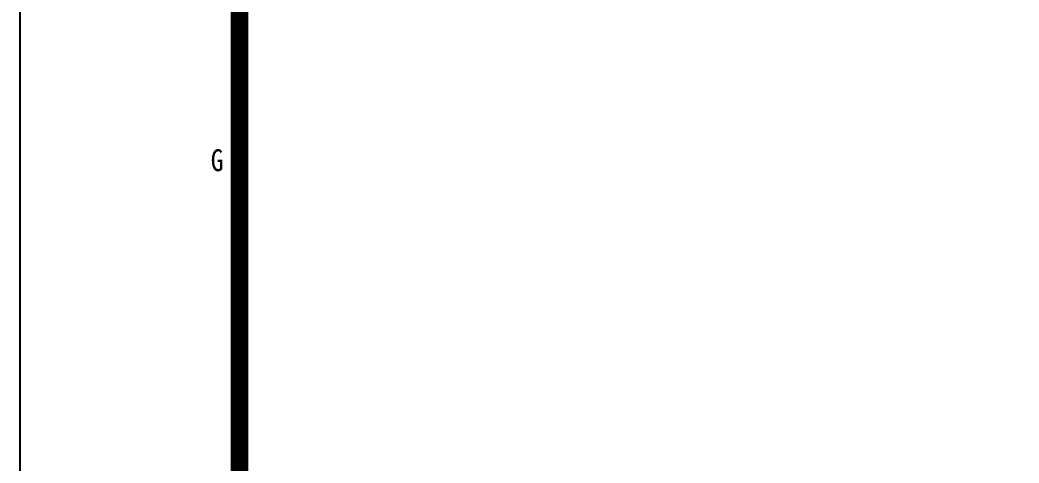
# Model space of a CAD drawing. Extents: x 195225 to 258225, y 4041 to 48538.
# Drawn here: x 195225 to 203746, y 17258 to 21036 of the extents above; entities that cross this region are included whole.
import ezdxf
from ezdxf.enums import TextEntityAlignment as Align

# ---------------------------------------------------------------- set-up
doc = ezdxf.new("R2010")
doc.units = 0
doc.header["$LTSCALE"] = 1000
doc.header["$MEASUREMENT"] = 0
doc.layers.add('tk', color=253, linetype='Continuous')
doc.styles.add('TKZ1', font='SIMHEI.TTF', dxfattribs={"width": 0.7})

# ---------------------------------------------------------------- blocks, each defined once
blk = doc.blocks.new('图框')
blk.add_line((-142208, -504711), (-142208, -445311))
at = {"const_width": 200}
blk.add_lwpolyline([(-59108, -446311), (-139708, -446311), (-139708, -503711), (-59108, -503711)], close=True, dxfattribs=at)
at = {"style": 'TKZ1', "width": 0.85}
blk.add_text('G', height=250, dxfattribs=at).set_placement((-139964, -483621), align=Align.MIDDLE)

msp = doc.modelspace()

# ---------------------------------------------------------------- block references
at = {"layer": 'tk', "xscale": 0.7491082046180964, "yscale": 0.749108204501681, "zscale": 0.7491082045191118}
msp.add_blockref('图框', (301754.5, 382124.5), dxfattribs=at)
msp.add_blockref('图框', (301754.5, 382124.5), dxfattribs=at)

doc.saveas('drawing.dxf')
